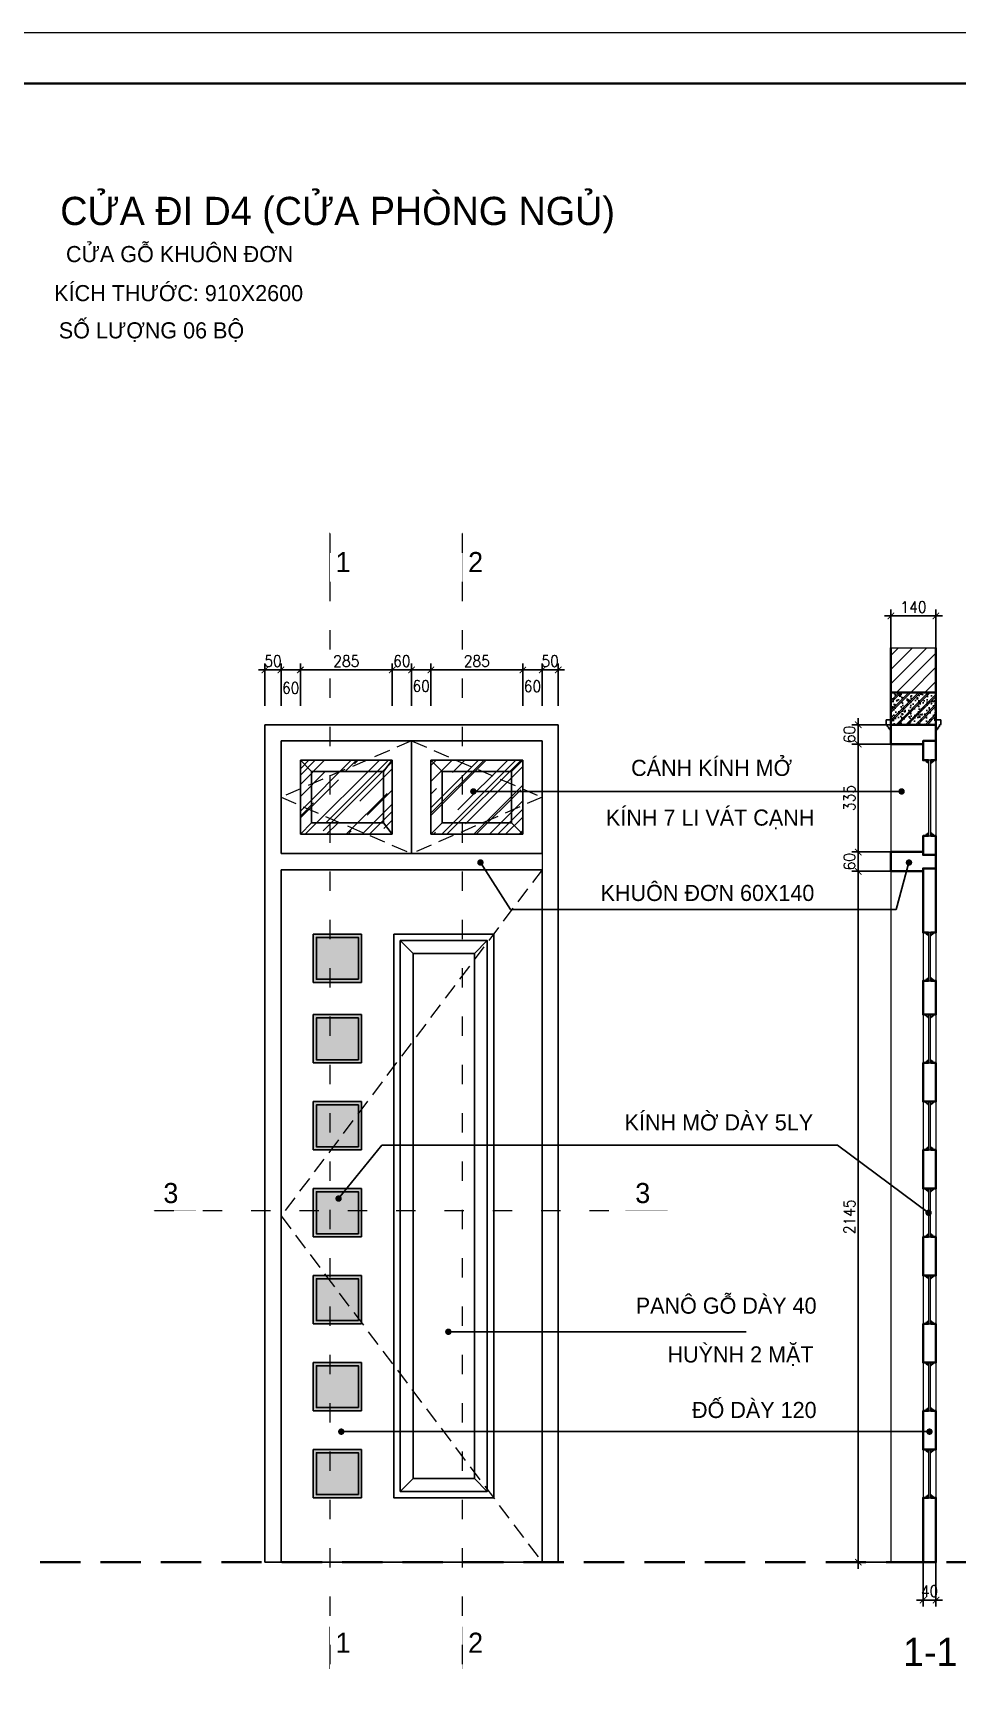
# Model space of a CAD drawing. Header units: millimetres. Extents: x -529782 to -142003, y -492574 to -273331.
# Drawn here: x -216895 to -214028, y -427389 to -422287 of the extents above; entities that cross this region are included whole.
import ezdxf
from ezdxf.enums import TextEntityAlignment as Align

# ---------------------------------------------------------------- set-up
doc = ezdxf.new("R2010")
doc.units = ezdxf.units.MM
doc.header["$LTSCALE"] = 500
doc.header["$MEASUREMENT"] = 0
doc.header["$PDMODE"] = 3
doc.linetypes.add('ACAD_ISO03W100', pattern=[30, 12, -18])
doc.linetypes.add('HIDDEN', pattern=[0.375, 0.25, -0.125])
doc.layers.get('0').update_dxf_attribs({"linetype": 'CONTINUOUS', "lineweight": 13})
doc.layers.get('Defpoints').update_dxf_attribs({"color": 255, "linetype": 'CONTINUOUS', "lineweight": 13})
for name, color, linetype, lineweight in [('1.cat 30', 30, 'CONTINUOUS', 35), ('2.thay 145', 145, 'CONTINUOUS', 18), ('3.manh 08', 8, 'CONTINUOUS', 9), ('6.khuat 75', 75, 'HIDDEN', 18), ('9.text \xad white', 7, 'CONTINUOUS', 15), ('CA.dim 08', 251, 'CONTINUOUS', 13), ('cat', 4, 'CONTINUOUS', 35)]:
    doc.layers.add(name, color=color, linetype=linetype, lineweight=lineweight)
for name, color, linetype in [('CUA', 115, 'CONTINUOUS'), ('HACH', 250, 'CONTINUOUS'), ('HATCH', 150, 'CONTINUOUS'), ('MANH', 5, 'CONTINUOUS'), ('MANH1', 155, 'CONTINUOUS'), ('THAY', 7, 'CONTINUOUS')]:
    doc.layers.add(name, color=color, linetype=linetype)
doc.styles.add('CA.JSC1', font='')
doc.styles.get("Standard").update_dxf_attribs({"font": 'txt.shx', "width": 0.9})
doc.styles.add('VnAvantH', font='')
doc.styles.get('CA.JSC1').set_extended_font_data('.VnAvantH')
doc.styles.get('VnAvantH').set_extended_font_data('.VnAvantH')
doc.dimstyles.new('CA 20', dxfattribs={"dimscale": 0, "dimtxt": 35, "dimasz": 20, "dimexe": 20, "dimexo": 0, "dimgap": 10, "dimtad": 1, "dimdec": 0, "dimzin": 0, "dimdsep": 46, "dimtxsty": 'Standard', "dimblk": 'ARCHTICK', "dimcen": 0.09, "dimdle": 20, "dimclrd": 256, "dimclre": 256, "dimclrt": 7, "dimadec": 0, "dimazin": 0, "dimtfac": 1, "dimtdec": 0, "dimtix": 1, "dimtmove": 2, "dimatfit": 3, "dimldrblk": 'DOT', "dimfxl": 1, "dimtolj": 1, "dimtzin": 0, "dimarcsym": 0})

# ---------------------------------------------------------------- blocks, each defined once
blk = doc.blocks.new('khung co loan')
at = {"layer": '1.cat 30'}
blk.add_lwpolyline([(1158.3, -14553.5), (1158.3, -303.5), (20658.3, -303.5), (20658.3, -14553.5)], close=True, dxfattribs=at)
at = {"layer": '3.manh 08'}
blk.add_lwpolyline([(0, -14850), (21000, -14850), (21000, 0), (0, 0)], close=True, dxfattribs=at)
blk = doc.blocks.new('_ArchTick')
at = {"color": 1, "linetype": 'ByBlock', "const_width": 0.15}
blk.add_lwpolyline([(-0.5, -0.5), (0.5, 0.5)], dxfattribs=at)
blk = doc.blocks.new('*D1160')
at = {"layer": 'CA.dim 08', "lineweight": -2, "transparency": 16777216}
for p, q in [((-216175.3, -424264.9), (-216195.3, -424264.9)), ((-216175.3, -424376.5), (-216175.3, -424244.9)), ((-216175.3, -424264.9), (-216125.3, -424264.9)), ((-216125.3, -424376.5), (-216125.3, -424244.9)), ((-216125.3, -424264.9), (-216105.3, -424264.9))]:
    blk.add_line(p, q, dxfattribs=at)
at = {"layer": 'Defpoints', "color": 0, "transparency": 16777216}
for p in [(-216125.3, -424264.9), (-216175.3, -424376.5), (-216125.3, -424376.5)]:
    blk.add_point(p, dxfattribs=at)
at = {"layer": 'CA.dim 08', "lineweight": -2, "transparency": 16777216, "xscale": 20, "yscale": 20, "zscale": 20}
blk.add_blockref('_ArchTick', (-216175.3, -424264.9), dxfattribs=at)
at = {"layer": 'CA.dim 08', "lineweight": -2, "transparency": 16777216, "xscale": 20, "yscale": 20, "zscale": 20, "rotation": 180}
blk.add_blockref('_ArchTick', (-216125.3, -424264.9), dxfattribs=at)
at = {"layer": 'CA.dim 08', "color": 7, "transparency": 16777216, "insert": (-216150.3, -424237.4), "char_height": 35, "attachment_point": 5}
blk.add_mtext('\\A1;50', dxfattribs=at)
blk = doc.blocks.new('_DOT')
at = {"color": 1, "linetype": 'ByBlock'}
blk.add_line((-0.5, 0), (-1, 0), dxfattribs=at)
at = {"color": 1, "linetype": 'ByBlock', "const_width": 0.5}
blk.add_lwpolyline([(-0.25, 0, 1), (0.25, 0, 1)], format="xyb", close=True, dxfattribs=at)
blk = doc.blocks.new('*D1161')
at = {"layer": 'CA.dim 08', "lineweight": -2, "transparency": 16777216}
for p, q in [((-216145.3, -424264.9), (-216045.3, -424264.9)), ((-216125.3, -424376.5), (-216125.3, -424244.9)), ((-216065.3, -424376.5), (-216065.3, -424244.9))]:
    blk.add_line(p, q, dxfattribs=at)
at = {"layer": 'Defpoints', "color": 0, "transparency": 16777216}
for p in [(-216065.3, -424264.9), (-216125.3, -424376.5), (-216065.3, -424376.5)]:
    blk.add_point(p, dxfattribs=at)
at = {"layer": 'CA.dim 08', "lineweight": -2, "transparency": 16777216, "xscale": 20, "yscale": 20, "zscale": 20, "rotation": 180}
blk.add_blockref('_ArchTick', (-216125.3, -424264.9), dxfattribs=at)
at = {"layer": 'CA.dim 08', "lineweight": -2, "transparency": 16777216, "xscale": 20, "yscale": 20, "zscale": 20}
blk.add_blockref('_ArchTick', (-216065.3, -424264.9), dxfattribs=at)
at = {"layer": 'CA.dim 08', "color": 7, "transparency": 16777216, "insert": (-216095.3, -424320.7), "char_height": 35, "attachment_point": 5}
blk.add_mtext('\\A1;60', dxfattribs=at)
blk = doc.blocks.new('*D1162')
at = {"layer": 'CA.dim 08', "lineweight": -2, "transparency": 16777216}
for p, q in [((-216085.3, -424264.9), (-215760.3, -424264.9)), ((-216065.3, -424376.5), (-216065.3, -424244.9)), ((-215780.3, -424376.5), (-215780.3, -424244.9))]:
    blk.add_line(p, q, dxfattribs=at)
at = {"layer": 'Defpoints', "color": 0, "transparency": 16777216}
for p in [(-215780.3, -424264.9), (-216065.3, -424376.5), (-215780.3, -424376.5)]:
    blk.add_point(p, dxfattribs=at)
at = {"layer": 'CA.dim 08', "lineweight": -2, "transparency": 16777216, "xscale": 20, "yscale": 20, "zscale": 20, "rotation": 180}
blk.add_blockref('_ArchTick', (-216065.3, -424264.9), dxfattribs=at)
at = {"layer": 'CA.dim 08', "lineweight": -2, "transparency": 16777216, "xscale": 20, "yscale": 20, "zscale": 20}
blk.add_blockref('_ArchTick', (-215780.3, -424264.9), dxfattribs=at)
at = {"layer": 'CA.dim 08', "color": 7, "transparency": 16777216, "insert": (-215922.8, -424237.4), "char_height": 35, "attachment_point": 5}
blk.add_mtext('\\A1;285', dxfattribs=at)
blk = doc.blocks.new('*D1163')
at = {"layer": 'CA.dim 08', "lineweight": -2, "transparency": 16777216}
for p, q in [((-215780.3, -424264.9), (-215800.3, -424264.9)), ((-215780.3, -424376.5), (-215780.3, -424244.9)), ((-215780.3, -424264.9), (-215720.3, -424264.9)), ((-215720.3, -424376.5), (-215720.3, -424244.9)), ((-215720.3, -424264.9), (-215700.3, -424264.9))]:
    blk.add_line(p, q, dxfattribs=at)
at = {"layer": 'Defpoints', "color": 0, "transparency": 16777216}
for p in [(-215720.3, -424264.9), (-215780.3, -424376.5), (-215720.3, -424376.5)]:
    blk.add_point(p, dxfattribs=at)
at = {"layer": 'CA.dim 08', "lineweight": -2, "transparency": 16777216, "xscale": 20, "yscale": 20, "zscale": 20}
blk.add_blockref('_ArchTick', (-215780.3, -424264.9), dxfattribs=at)
at = {"layer": 'CA.dim 08', "lineweight": -2, "transparency": 16777216, "xscale": 20, "yscale": 20, "zscale": 20, "rotation": 180}
blk.add_blockref('_ArchTick', (-215720.3, -424264.9), dxfattribs=at)
at = {"layer": 'CA.dim 08', "color": 7, "transparency": 16777216, "insert": (-215750.3, -424237.4), "char_height": 35, "attachment_point": 5}
blk.add_mtext('\\A1;60', dxfattribs=at)
blk = doc.blocks.new('*D1164')
at = {"layer": 'CA.dim 08', "lineweight": -2, "transparency": 16777216}
for p, q in [((-215740.3, -424264.9), (-215640.3, -424264.9)), ((-215720.3, -424376.5), (-215720.3, -424244.9)), ((-215660.3, -424376.5), (-215660.3, -424244.9))]:
    blk.add_line(p, q, dxfattribs=at)
at = {"layer": 'Defpoints', "color": 0, "transparency": 16777216}
for p in [(-215660.3, -424264.9), (-215720.3, -424376.5), (-215660.3, -424376.5)]:
    blk.add_point(p, dxfattribs=at)
at = {"layer": 'CA.dim 08', "lineweight": -2, "transparency": 16777216, "xscale": 20, "yscale": 20, "zscale": 20, "rotation": 180}
blk.add_blockref('_ArchTick', (-215720.3, -424264.9), dxfattribs=at)
at = {"layer": 'CA.dim 08', "lineweight": -2, "transparency": 16777216, "xscale": 20, "yscale": 20, "zscale": 20}
blk.add_blockref('_ArchTick', (-215660.3, -424264.9), dxfattribs=at)
at = {"layer": 'CA.dim 08', "color": 7, "transparency": 16777216, "insert": (-215690.3, -424314.7), "char_height": 35, "attachment_point": 5}
blk.add_mtext('\\A1;60', dxfattribs=at)
blk = doc.blocks.new('*D1165')
at = {"layer": 'CA.dim 08', "lineweight": -2, "transparency": 16777216}
for p, q in [((-215680.3, -424264.9), (-215355.3, -424264.9)), ((-215660.3, -424376.5), (-215660.3, -424244.9)), ((-215375.3, -424376.5), (-215375.3, -424244.9))]:
    blk.add_line(p, q, dxfattribs=at)
at = {"layer": 'Defpoints', "color": 0, "transparency": 16777216}
for p in [(-215375.3, -424264.9), (-215660.3, -424376.5), (-215375.3, -424376.5)]:
    blk.add_point(p, dxfattribs=at)
at = {"layer": 'CA.dim 08', "lineweight": -2, "transparency": 16777216, "xscale": 20, "yscale": 20, "zscale": 20, "rotation": 180}
blk.add_blockref('_ArchTick', (-215660.3, -424264.9), dxfattribs=at)
at = {"layer": 'CA.dim 08', "lineweight": -2, "transparency": 16777216, "xscale": 20, "yscale": 20, "zscale": 20}
blk.add_blockref('_ArchTick', (-215375.3, -424264.9), dxfattribs=at)
at = {"layer": 'CA.dim 08', "color": 7, "transparency": 16777216, "insert": (-215517.8, -424237.4), "char_height": 35, "attachment_point": 5}
blk.add_mtext('\\A1;285', dxfattribs=at)
blk = doc.blocks.new('*D1166')
at = {"layer": 'CA.dim 08', "lineweight": -2, "transparency": 16777216}
for p, q in [((-215395.3, -424264.9), (-215295.3, -424264.9)), ((-215375.3, -424376.5), (-215375.3, -424244.9)), ((-215315.3, -424376.5), (-215315.3, -424244.9))]:
    blk.add_line(p, q, dxfattribs=at)
at = {"layer": 'Defpoints', "color": 0, "transparency": 16777216}
for p in [(-215315.3, -424264.9), (-215375.3, -424376.5), (-215315.3, -424376.5)]:
    blk.add_point(p, dxfattribs=at)
at = {"layer": 'CA.dim 08', "lineweight": -2, "transparency": 16777216, "xscale": 20, "yscale": 20, "zscale": 20, "rotation": 180}
blk.add_blockref('_ArchTick', (-215375.3, -424264.9), dxfattribs=at)
at = {"layer": 'CA.dim 08', "lineweight": -2, "transparency": 16777216, "xscale": 20, "yscale": 20, "zscale": 20}
blk.add_blockref('_ArchTick', (-215315.3, -424264.9), dxfattribs=at)
at = {"layer": 'CA.dim 08', "color": 7, "transparency": 16777216, "insert": (-215345.3, -424315.5), "char_height": 35, "attachment_point": 5}
blk.add_mtext('\\A1;60', dxfattribs=at)
blk = doc.blocks.new('*D1167')
at = {"layer": 'CA.dim 08', "lineweight": -2, "transparency": 16777216}
for p, q in [((-215315.3, -424264.9), (-215335.3, -424264.9)), ((-215315.3, -424376.5), (-215315.3, -424244.9)), ((-215315.3, -424264.9), (-215265.3, -424264.9)), ((-215265.3, -424376.5), (-215265.3, -424244.9)), ((-215265.3, -424264.9), (-215245.3, -424264.9))]:
    blk.add_line(p, q, dxfattribs=at)
at = {"layer": 'Defpoints', "color": 0, "transparency": 16777216}
for p in [(-215265.3, -424264.9), (-215315.3, -424376.5), (-215265.3, -424376.5)]:
    blk.add_point(p, dxfattribs=at)
at = {"layer": 'CA.dim 08', "lineweight": -2, "transparency": 16777216, "xscale": 20, "yscale": 20, "zscale": 20}
blk.add_blockref('_ArchTick', (-215315.3, -424264.9), dxfattribs=at)
at = {"layer": 'CA.dim 08', "lineweight": -2, "transparency": 16777216, "xscale": 20, "yscale": 20, "zscale": 20, "rotation": 180}
blk.add_blockref('_ArchTick', (-215265.3, -424264.9), dxfattribs=at)
at = {"layer": 'CA.dim 08', "color": 7, "transparency": 16777216, "insert": (-215290.3, -424237.4), "char_height": 35, "attachment_point": 5}
blk.add_mtext('\\A1;50', dxfattribs=at)
blk = doc.blocks.new('*D1284')
at = {"layer": 'CA.dim 08', "lineweight": -2, "transparency": 16777216}
for p, q in [((-214233.1, -424335), (-214233.1, -424077.1)), ((-214093.1, -424335), (-214093.1, -424077.1)), ((-214253.1, -424097.1), (-214073.1, -424097.1))]:
    blk.add_line(p, q, dxfattribs=at)
at = {"layer": 'Defpoints', "color": 0, "transparency": 16777216}
for p in [(-214093.1, -424097.1), (-214233.1, -424335), (-214093.1, -424335)]:
    blk.add_point(p, dxfattribs=at)
at = {"layer": 'CA.dim 08', "lineweight": -2, "transparency": 16777216, "xscale": 20, "yscale": 20, "zscale": 20, "rotation": 180}
blk.add_blockref('_ArchTick', (-214233.1, -424097.1), dxfattribs=at)
at = {"layer": 'CA.dim 08', "lineweight": -2, "transparency": 16777216, "xscale": 20, "yscale": 20, "zscale": 20}
blk.add_blockref('_ArchTick', (-214093.1, -424097.1), dxfattribs=at)
at = {"layer": 'CA.dim 08', "color": 7, "transparency": 16777216, "insert": (-214163.1, -424069.6), "char_height": 35, "attachment_point": 5}
blk.add_mtext('\\A1;140', dxfattribs=at)
blk = doc.blocks.new('*D1285')
at = {"layer": 'CA.dim 08', "lineweight": -2, "transparency": 16777216}
for p, q in [((-214133.1, -427035), (-214133.1, -427172.3)), ((-214093.1, -427035), (-214093.1, -427172.3)), ((-214133.1, -427152.3), (-214153.1, -427152.3)), ((-214133.1, -427152.3), (-214093.1, -427152.3)), ((-214093.1, -427152.3), (-214073.1, -427152.3))]:
    blk.add_line(p, q, dxfattribs=at)
at = {"layer": 'Defpoints', "color": 0, "transparency": 16777216}
for p in [(-214133.1, -427035), (-214093.1, -427035), (-214093.1, -427152.3)]:
    blk.add_point(p, dxfattribs=at)
at = {"layer": 'CA.dim 08', "lineweight": -2, "transparency": 16777216, "xscale": 20, "yscale": 20, "zscale": 20}
blk.add_blockref('_ArchTick', (-214133.1, -427152.3), dxfattribs=at)
at = {"layer": 'CA.dim 08', "lineweight": -2, "transparency": 16777216, "xscale": 20, "yscale": 20, "zscale": 20, "rotation": 180}
blk.add_blockref('_ArchTick', (-214093.1, -427152.3), dxfattribs=at)
at = {"layer": 'CA.dim 08', "color": 7, "transparency": 16777216, "insert": (-214113.1, -427124.8), "char_height": 35, "attachment_point": 5}
blk.add_mtext('\\A1;40', dxfattribs=at)
blk = doc.blocks.new('*D1286')
at = {"layer": 'CA.dim 08', "lineweight": -2, "transparency": 16777216}
for p, q in [((-214184.8, -424435), (-214354.2, -424435)), ((-214334.2, -424435), (-214334.2, -424415)), ((-214334.2, -424435), (-214334.2, -424495)), ((-214183.1, -424495), (-214354.2, -424495)), ((-214334.2, -424495), (-214334.2, -424515))]:
    blk.add_line(p, q, dxfattribs=at)
at = {"layer": 'Defpoints', "color": 0, "transparency": 16777216}
for p in [(-214184.8, -424435), (-214334.2, -424495), (-214183.1, -424495)]:
    blk.add_point(p, dxfattribs=at)
at = {"layer": 'CA.dim 08', "lineweight": -2, "transparency": 16777216, "xscale": 20, "yscale": 20, "zscale": 20}
for p, rotation in [((-214334.2, -424435), 270), ((-214334.2, -424495), 90)]:
    blk.add_blockref('_ArchTick', p, dxfattribs=dict(at, rotation=rotation))
at = {"layer": 'CA.dim 08', "color": 7, "transparency": 16777216, "insert": (-214361.7, -424465), "char_height": 35, "attachment_point": 5, "rotation": 90}
blk.add_mtext('\\A1;60', dxfattribs=at)
blk = doc.blocks.new('*D1287')
at = {"layer": 'CA.dim 08', "lineweight": -2, "transparency": 16777216}
for p, q in [((-214334.2, -424475), (-214334.2, -424850)), ((-214183.1, -424495), (-214354.2, -424495)), ((-214183.1, -424830), (-214354.2, -424830))]:
    blk.add_line(p, q, dxfattribs=at)
at = {"layer": 'Defpoints', "color": 0, "transparency": 16777216}
for p in [(-214183.1, -424495), (-214334.2, -424830), (-214183.1, -424830)]:
    blk.add_point(p, dxfattribs=at)
at = {"layer": 'CA.dim 08', "lineweight": -2, "transparency": 16777216, "xscale": 20, "yscale": 20, "zscale": 20}
for p, rotation in [((-214334.2, -424495), 90), ((-214334.2, -424830), 270)]:
    blk.add_blockref('_ArchTick', p, dxfattribs=dict(at, rotation=rotation))
at = {"layer": 'CA.dim 08', "color": 7, "transparency": 16777216, "insert": (-214361.7, -424662.5), "char_height": 35, "attachment_point": 5, "rotation": 90}
blk.add_mtext('\\A1;335', dxfattribs=at)
blk = doc.blocks.new('*D1288')
at = {"layer": 'CA.dim 08', "lineweight": -2, "transparency": 16777216}
for p, q in [((-214183.1, -424830), (-214354.2, -424830)), ((-214334.2, -424830), (-214334.2, -424810)), ((-214334.2, -424830), (-214334.2, -424890)), ((-214168.4, -424890), (-214354.2, -424890)), ((-214334.2, -424890), (-214334.2, -424910))]:
    blk.add_line(p, q, dxfattribs=at)
at = {"layer": 'Defpoints', "color": 0, "transparency": 16777216}
for p in [(-214183.1, -424830), (-214334.2, -424890), (-214168.4, -424890)]:
    blk.add_point(p, dxfattribs=at)
at = {"layer": 'CA.dim 08', "lineweight": -2, "transparency": 16777216, "xscale": 20, "yscale": 20, "zscale": 20}
for p, rotation in [((-214334.2, -424830), 270), ((-214334.2, -424890), 90)]:
    blk.add_blockref('_ArchTick', p, dxfattribs=dict(at, rotation=rotation))
at = {"layer": 'CA.dim 08', "color": 7, "transparency": 16777216, "insert": (-214361.7, -424860), "char_height": 35, "attachment_point": 5, "rotation": 90}
blk.add_mtext('\\A1;60', dxfattribs=at)
blk = doc.blocks.new('*D1289')
at = {"layer": 'CA.dim 08', "lineweight": -2, "transparency": 16777216}
for p, q in [((-214168.4, -424890), (-214354.2, -424890)), ((-214334.2, -424870), (-214334.2, -427055)), ((-214168.4, -427035), (-214354.2, -427035))]:
    blk.add_line(p, q, dxfattribs=at)
at = {"layer": 'Defpoints', "color": 0, "transparency": 16777216}
for p in [(-214168.4, -424890), (-214334.2, -427035), (-214168.4, -427035)]:
    blk.add_point(p, dxfattribs=at)
at = {"layer": 'CA.dim 08', "lineweight": -2, "transparency": 16777216, "xscale": 20, "yscale": 20, "zscale": 20}
for p, rotation in [((-214334.2, -424890), 90), ((-214334.2, -427035), 270)]:
    blk.add_blockref('_ArchTick', p, dxfattribs=dict(at, rotation=rotation))
at = {"layer": 'CA.dim 08', "color": 7, "transparency": 16777216, "insert": (-214361.7, -425962.5), "char_height": 35, "attachment_point": 5, "rotation": 90}
blk.add_mtext('\\A1;2145', dxfattribs=at)

msp = doc.modelspace()

# ---------------------------------------------------------------- hatches: boundary and pattern name
at = {"layer": 'CA.dim 08'}
h = msp.add_hatch(dxfattribs=at)
h.set_pattern_fill('DOTS', color=256, scale=200, style=0)
h.set_pattern_definition([(0, (-16303.114, 12776.196), (6.25, 12.5), [0, -12.5])])
h.paths.add_polyline_path([(-215875.3, -425235), (-215875.3, -425085), (-216025.3, -425085), (-216025.3, -425235)])
h.paths.add_polyline_path([(-216025.3, -425335), (-216025.3, -425485), (-215875.3, -425485), (-215875.3, -425335)])
h.paths.add_polyline_path([(-216025.3, -425605), (-216025.3, -425755), (-215875.3, -425755), (-215875.3, -425605)])
h.paths.add_polyline_path([(-215875.3, -426025), (-215875.3, -425875), (-216025.3, -425875), (-216025.3, -426025)])
h.paths.add_polyline_path([(-215875.3, -426145), (-216025.3, -426145), (-216025.3, -426295), (-215875.3, -426295)])
h.paths.add_polyline_path([(-216025.3, -426415), (-216025.3, -426565), (-215875.3, -426565), (-215875.3, -426415)])
h.paths.add_polyline_path([(-216025.3, -426835), (-215875.3, -426835), (-215875.3, -426685), (-216025.3, -426685)])
at = {"layer": 'HACH'}
h = msp.add_hatch(dxfattribs=at)
h.set_pattern_fill('ANSI31', color=256, scale=250, style=0)
h.set_pattern_definition([(45, (-15549.51, 12493.73), (-22.097087, 22.097087), [])])
h.paths.add_polyline_path([(-214093.1, -424335), (-214093.1, -424196.4), (-214233.1, -424196.4), (-214233.1, -424335)])
h.paths.add_polyline_path([(-213339, -424335), (-213339, -424196.4), (-213479, -424196.4), (-213479, -424335)])
h = msp.add_hatch(dxfattribs=at)
h.set_pattern_fill('CHAU-01', color=256, scale=5, style=0, pattern_type=2)
h.set_pattern_definition([(50, (-15549.51, 11096.715), (35.8630091, -3.1376067), [3.75, -41.25]), (355, (-15549.51, 11096.715), (-6.9375667, 37.6096067), [3, -33]), (100.4514, (-15546.523, 11096.453), (28.925469, 34.471977), [3.1870095, -35.0571056]), (46.1842, (-15549.51, 11106.715), (53.3620524, -8.2759507), [5.625, -61.875]), (96.6356, (-15545.064, 11106.025), (46.733135, 48.7058935), [4.7805144, -52.58565]), (351.1842, (-15549.51, 11106.715), (46.733097, 48.70593), [4.5, -49.5]), (21, (-15544.51, 11104.215), (29.8453526, -20.1309445), [3.75, -41.25]), (326, (-15544.51, 11104.215), (12.1657666, 36.2575023), [3, -33]), (71.4514, (-15542.024, 11102.537), (42.0111314, 16.1265248), [3.1870095, -35.0571056]), (37.5, (-15549.511, 11096.715), (0.60799277, 16.6446927), [0, -32.6, 0, -33.5, 0, -33.125]), (7.5, (-15549.511, 11096.715), (13.1534769, 19.7205856), [0, -19.1, 0, -31.85, 0, -12.625]), (327.5, (-15560.661, 11096.715), (26.6911218, -1.1277436), [0, -12.5, 0, -39, 0, -51.75]), (317.5, (-15565.66, 11096.715), (29.1593085, 5.0052491), [0, -16.25, 0, -25.9, 0, -36.75]), (45, (-15549.511, 11096.715), (-15.0260191, 15.0260191), []), (45, (-15549.511, 11102.84), (-15.0260191, 15.0260191), [])])
h.paths.add_polyline_path([(-214233.1, -424335), (-214233.1, -424435), (-214093.1, -424435), (-214093.1, -424420), (-214093.1, -424335)])
at = {"layer": 'HACH', "ltscale": 2}
h = msp.add_hatch(dxfattribs=at)
h.set_pattern_fill('AR-RROOF', color=256, scale=70, angle=45, style=0)
h.set_pattern_definition([(45, (-15549.51, 12493.73), (59.39697, 158.391919), [1050, -140, 350, -70]), (45, (-15508.43, 12584.31), (-115.329116, 16.334167), [210, -23.1, 420, -52.5]), (45, (-15566.835, 12560.55), (224.2235603, 290.5501764), [560, -98, 280, -70])])
h.paths.add_polyline_path([(-215660.3, -424775), (-215375.3, -424775), (-215375.3, -424545), (-215660.3, -424545)])
h.paths.add_polyline_path([(-216065.3, -424545), (-216065.3, -424775), (-215780.3, -424775), (-215780.3, -424545)])

# ---------------------------------------------------------------- linework, layer by layer
at = {"layer": '1.cat 30', "ltscale": 4}
for p, q in [((-214233.1, -424196.4), (-214233.1, -424435)), ((-214093.1, -424196.4), (-214093.1, -424435)), ((-214233.1, -424335), (-214093.1, -424335)), ((-214233.1, -424435), (-214093.1, -424435)), ((-214233.1, -424435), (-214093.1, -424435)), ((-214233.1, -424435), (-214093.1, -424435)), ((-214233.1, -424495), (-214233.1, -424435)), ((-214093.1, -424435), (-214093.1, -424485)), ((-214093.1, -424485), (-214133.1, -424485)), ((-214133.1, -424485), (-214133.1, -424495)), ((-214093.1, -424485), (-214133.1, -424485)), ((-214133.1, -424485), (-214133.1, -424495)), ((-214133.1, -424495), (-214233.1, -424495)), ((-214133.1, -424830), (-214233.1, -424830)), ((-214233.1, -424830), (-214233.1, -424890)), ((-214133.1, -424839), (-214133.1, -424830)), ((-214133.1, -424839), (-214133.1, -424830)), ((-214093.1, -424839), (-214133.1, -424839)), ((-214093.1, -424839), (-214133.1, -424839)), ((-214093.1, -424839), (-214133.1, -424839)), ((-214093.1, -424891), (-214093.1, -424841)), ((-214233.1, -424890), (-214133.1, -424890)), ((-214233.1, -424890), (-214133.1, -424890)), ((-214093.1, -424881), (-214133.1, -424881)), ((-214093.1, -424881), (-214133.1, -424881)), ((-214133.1, -424881), (-214133.1, -424890)), ((-214093.1, -424881), (-214133.1, -424881)), ((-214133.1, -424881), (-214133.1, -424890))]:
    msp.add_line(p, q, dxfattribs=at)
at = {"layer": '1.cat 30', "const_width": 1.25}
for points in [[(-215974.3, -423838.6), (-215974.3, -423839.9), (-215974.3, -423841.1), (-215974.3, -423992.5)], [(-215563, -423838.6), (-215563, -423839.9), (-215563, -423841.1), (-215563, -423992.5)], [(-216520.6, -425943), (-216519.4, -425943), (-216518.1, -425943), (-216389.6, -425943)], [(-215056.5, -425943), (-215055.3, -425943), (-215054, -425943), (-214925.5, -425943)], [(-215974.3, -427235.4), (-215974.3, -427236.7), (-215974.3, -427237.9), (-215974.3, -427366.5)], [(-215563, -427235.4), (-215563, -427236.7), (-215563, -427237.9), (-215563, -427366.5)]]:
    msp.add_lwpolyline(points, dxfattribs=at)
at = {"layer": '1.cat 30', "ltscale": 4}
for points in [[(-214116.1, -424545), (-214133.1, -424545), (-214133.1, -424485), (-214093.1, -424485), (-214093.1, -424545), (-214109, -424545)], [(-214116.1, -424780), (-214133.1, -424780), (-214133.1, -424839), (-214093.1, -424839), (-214093.1, -424780), (-214109, -424780)], [(-214116.1, -425080), (-214133.1, -425080), (-214133.1, -424881), (-214093.1, -424881), (-214093.1, -425080), (-214109, -425080)], [(-214116.1, -425230), (-214133.1, -425230), (-214133.1, -425335), (-214093.1, -425335), (-214093.1, -425230), (-214109, -425230)], [(-214116.1, -425485), (-214133.1, -425485), (-214133.1, -425605), (-214093.1, -425605), (-214093.1, -425485), (-214109, -425485)], [(-214116.1, -425755), (-214133.1, -425755), (-214133.1, -425875), (-214093.1, -425875), (-214093.1, -425755), (-214109, -425755)], [(-214116.1, -426025), (-214133.1, -426025), (-214133.1, -426145), (-214093.1, -426145), (-214093.1, -426025), (-214109, -426025)], [(-214116.1, -426295), (-214133.1, -426295), (-214133.1, -426415), (-214093.1, -426415), (-214093.1, -426295), (-214109, -426295)], [(-214116.1, -426565), (-214133.1, -426565), (-214133.1, -426685), (-214093.1, -426685), (-214093.1, -426565), (-214109, -426565)], [(-214116.1, -426835), (-214133.1, -426835), (-214133.1, -427035), (-214093.1, -427035), (-214093.1, -426835), (-214109, -426835)]]:
    msp.add_lwpolyline(points, dxfattribs=at)
at = {"layer": '2.thay 145', "color": 1, "linetype": 'ACAD_ISO03W100', "ltscale": 0.01}
for p, q in [((-215974.3, -423841.1), (-215974.3, -427366.5)), ((-215563, -423841.1), (-215563, -427366.5)), ((-216518.1, -425943), (-215054, -425943))]:
    msp.add_line(p, q, dxfattribs=at)
at = {"layer": '6.khuat 75', "ltscale": 0.4}
for points in [[(-215720.3, -424485), (-216125.3, -424660), (-215720.3, -424835)], [(-215720.3, -424485), (-215315.3, -424660), (-215720.3, -424835)], [(-215315.3, -424885), (-216125.3, -425960), (-215315.3, -427035)]]:
    msp.add_lwpolyline(points, dxfattribs=at)
at = {"layer": 'CA.dim 08'}
for p, q in [((-214233.1, -424196.4), (-214093.1, -424196.4)), ((-214093.1, -424435), (-214093.1, -427035)), ((-214233.1, -424495), (-214233.1, -427035)), ((-215315.3, -424835), (-215315.3, -424885)), ((-214133.1, -425080), (-214133.1, -426835))]:
    msp.add_line(p, q, dxfattribs=at)
for points in [[(-214109, -424545), (-214116.1, -424545), (-214116.1, -424780), (-214109, -424780)], [(-214109.9, -425080), (-214116.1, -425080), (-214116.1, -425230), (-214109.9, -425230)], [(-214109.9, -425335), (-214116.1, -425335), (-214116.1, -425485), (-214109.9, -425485)], [(-214109.9, -425605), (-214116.1, -425605), (-214116.1, -425755), (-214109.9, -425755)], [(-214109.9, -425875), (-214116.1, -425875), (-214116.1, -426025), (-214109.9, -426025)], [(-214109.9, -426145), (-214116.1, -426145), (-214116.1, -426295), (-214109.9, -426295)], [(-214109.9, -426415), (-214116.1, -426415), (-214116.1, -426565), (-214109.9, -426565)], [(-214109.9, -426685), (-214116.1, -426685), (-214116.1, -426835), (-214109.9, -426835)]]:
    msp.add_lwpolyline(points, close=True, dxfattribs=at)
at = {"layer": 'cat', "linetype": 'HIDDEN'}
msp.add_line((-217060.4, -427035), (-212625.7, -427035), dxfattribs=at)
at = {"layer": 'CUA'}
for p, q in [((-216125.3, -424835), (-216125.3, -424485)), ((-215720.3, -424485), (-216125.3, -424485)), ((-215720.3, -424485), (-215315.3, -424485)), ((-215720.3, -424835), (-215720.3, -424485)), ((-215720.3, -424835), (-215720.3, -424485)), ((-215315.3, -424835), (-215315.3, -424485)), ((-215720.3, -424835), (-216125.3, -424835)), ((-215720.3, -424835), (-215315.3, -424835)), ((-215315.3, -424885), (-216125.3, -424885)), ((-216125.3, -427035), (-216125.3, -424885)), ((-215315.3, -424885), (-215315.3, -427035)), ((-216025.3, -425085), (-216025.3, -425235)), ((-215875.3, -425085), (-215875.3, -425235)), ((-216025.3, -425335), (-216025.3, -425485)), ((-215875.3, -425335), (-215875.3, -425485)), ((-216025.3, -425605), (-216025.3, -425755)), ((-215875.3, -425605), (-215875.3, -425755)), ((-216025.3, -425875), (-216025.3, -426025)), ((-215875.3, -425875), (-215875.3, -426025)), ((-216025.3, -426145), (-216025.3, -426295)), ((-215875.3, -426145), (-215875.3, -426295)), ((-216025.3, -426415), (-216025.3, -426565)), ((-215875.3, -426415), (-215875.3, -426565)), ((-216025.3, -426685), (-216025.3, -426835)), ((-215875.3, -426685), (-215875.3, -426835))]:
    msp.add_line(p, q, dxfattribs=at)
at = {"layer": 'CUA', "linetype": 'Continuous', "ltscale": 50}
for p, q in [((-215875.3, -425085), (-216025.3, -425085)), ((-215715.3, -425145), (-215755.3, -425105)), ((-215525.3, -425145), (-215485.3, -425105)), ((-215875.3, -425235), (-216025.3, -425235)), ((-215875.3, -425335), (-216025.3, -425335)), ((-215875.3, -425485), (-216025.3, -425485)), ((-215875.3, -425605), (-216025.3, -425605)), ((-215875.3, -425755), (-216025.3, -425755)), ((-215875.3, -425875), (-216025.3, -425875)), ((-215875.3, -426025), (-216025.3, -426025)), ((-215875.3, -426145), (-216025.3, -426145)), ((-215875.3, -426295), (-216025.3, -426295)), ((-215875.3, -426415), (-216025.3, -426415)), ((-215875.3, -426565), (-216025.3, -426565)), ((-215875.3, -426685), (-216025.3, -426685)), ((-215715.3, -426775), (-215755.3, -426815)), ((-215525.3, -426775), (-215485.3, -426815)), ((-215875.3, -426835), (-216025.3, -426835))]:
    msp.add_line(p, q, dxfattribs=at)
at = {"layer": 'CUA'}
for points in [[(-215775.3, -425085), (-215465.3, -425085), (-215465.3, -426835), (-215775.3, -426835)], [(-215755.3, -425105), (-215485.3, -425105), (-215485.3, -426815), (-215755.3, -426815)]]:
    msp.add_lwpolyline(points, close=True, dxfattribs=at)
at = {"layer": 'HACH', "ltscale": 4}
for points in [[(-214247.5, -424433.3, 0.349725), (-214244.8, -424435.3), (-214244.2, -424435.3), (-214244.2, -424439.8, -0.408145), (-214240.5, -424445.1), (-214237.7, -424445.1), (-214237.7, -424449, 0.414214), (-214236.7, -424450), (-214233.1, -424450), (-214233.1, -424420), (-214247.5, -424420)], [(-214078.6, -424433.3, -0.349725), (-214081.3, -424435.3), (-214081.9, -424435.3), (-214081.9, -424439.8, 0.408145), (-214085.6, -424445.1), (-214088.5, -424445.1), (-214088.5, -424449, -0.414214), (-214089.5, -424450), (-214093.1, -424450), (-214093.1, -424420), (-214078.6, -424420)]]:
    msp.add_lwpolyline(points, format="xyb", close=True, dxfattribs=at)
at = {"layer": 'HATCH', "ltscale": 4}
for points in [[(-214116.1, -424545), (-214125.8, -424545), (-214125.8, -424546.9), (-214124.1, -424546.9, 0.386896), (-214118.5, -424551.7), (-214118.5, -424552.8), (-214117.6, -424552.8), (-214117.6, -424554.1), (-214116.1, -424554.1), (-214116.1, -424545)], [(-214109, -424545), (-214099.4, -424545), (-214099.4, -424546.9), (-214101.1, -424546.9, -0.386896), (-214106.6, -424551.7), (-214106.6, -424552.8), (-214107.5, -424552.8), (-214107.5, -424554.1), (-214109, -424554.1), (-214109, -424545)], [(-214116.1, -424780), (-214125.8, -424780), (-214125.8, -424778.2), (-214124.1, -424778.2, -0.386896), (-214118.5, -424773.3), (-214118.5, -424772.2), (-214117.6, -424772.2), (-214117.6, -424770.9), (-214116.1, -424770.9), (-214116.1, -424780)], [(-214109, -424780), (-214099.4, -424780), (-214099.4, -424778.2), (-214101.1, -424778.2, 0.386896), (-214106.6, -424773.3), (-214106.6, -424772.2), (-214107.5, -424772.2), (-214107.5, -424770.9), (-214109, -424770.9), (-214109, -424780)], [(-214116.1, -425080), (-214125.8, -425080), (-214125.8, -425081.9), (-214124.1, -425081.9, 0.386896), (-214118.5, -425086.7), (-214118.5, -425087.8), (-214117.6, -425087.8), (-214117.6, -425089.1), (-214116.1, -425089.1), (-214116.1, -425080)], [(-214109.9, -425080), (-214100.3, -425080), (-214100.3, -425081.9), (-214102, -425081.9, -0.386896), (-214107.5, -425086.7), (-214107.5, -425087.8), (-214108.5, -425087.8), (-214108.5, -425089.1), (-214109.9, -425089.1), (-214109.9, -425080)], [(-214116.1, -425230), (-214125.8, -425230), (-214125.8, -425228.2), (-214124.1, -425228.2, -0.386896), (-214118.5, -425223.3), (-214118.5, -425222.2), (-214117.6, -425222.2), (-214117.6, -425220.9), (-214116.1, -425220.9), (-214116.1, -425230)], [(-214109.9, -425230), (-214100.3, -425230), (-214100.3, -425228.2), (-214102, -425228.2, 0.386896), (-214107.5, -425223.3), (-214107.5, -425222.2), (-214108.5, -425222.2), (-214108.5, -425220.9), (-214109.9, -425220.9), (-214109.9, -425230)], [(-214116.1, -425335), (-214125.8, -425335), (-214125.8, -425336.9), (-214124.1, -425336.9, 0.386896), (-214118.5, -425341.7), (-214118.5, -425342.8), (-214117.6, -425342.8), (-214117.6, -425344.1), (-214116.1, -425344.1), (-214116.1, -425335)], [(-214109.9, -425335), (-214100.3, -425335), (-214100.3, -425336.9), (-214102, -425336.9, -0.386896), (-214107.5, -425341.7), (-214107.5, -425342.8), (-214108.5, -425342.8), (-214108.5, -425344.1), (-214109.9, -425344.1), (-214109.9, -425335)], [(-214116.1, -425485), (-214125.8, -425485), (-214125.8, -425483.2), (-214124.1, -425483.2, -0.386896), (-214118.5, -425478.3), (-214118.5, -425477.2), (-214117.6, -425477.2), (-214117.6, -425475.9), (-214116.1, -425475.9), (-214116.1, -425485)], [(-214109.9, -425485), (-214100.3, -425485), (-214100.3, -425483.2), (-214102, -425483.2, 0.386896), (-214107.5, -425478.3), (-214107.5, -425477.2), (-214108.5, -425477.2), (-214108.5, -425475.9), (-214109.9, -425475.9), (-214109.9, -425485)], [(-214116.1, -425605), (-214125.8, -425605), (-214125.8, -425606.9), (-214124.1, -425606.9, 0.386896), (-214118.5, -425611.7), (-214118.5, -425612.8), (-214117.6, -425612.8), (-214117.6, -425614.1), (-214116.1, -425614.1), (-214116.1, -425605)], [(-214109.9, -425605), (-214100.3, -425605), (-214100.3, -425606.9), (-214102, -425606.9, -0.386896), (-214107.5, -425611.7), (-214107.5, -425612.8), (-214108.5, -425612.8), (-214108.5, -425614.1), (-214109.9, -425614.1), (-214109.9, -425605)], [(-214116.1, -425755), (-214125.8, -425755), (-214125.8, -425753.2), (-214124.1, -425753.2, -0.386896), (-214118.5, -425748.3), (-214118.5, -425747.2), (-214117.6, -425747.2), (-214117.6, -425745.9), (-214116.1, -425745.9), (-214116.1, -425755)], [(-214109.9, -425755), (-214100.3, -425755), (-214100.3, -425753.2), (-214102, -425753.2, 0.386896), (-214107.5, -425748.3), (-214107.5, -425747.2), (-214108.5, -425747.2), (-214108.5, -425745.9), (-214109.9, -425745.9), (-214109.9, -425755)], [(-214116.1, -425875), (-214125.8, -425875), (-214125.8, -425876.9), (-214124.1, -425876.9, 0.386896), (-214118.5, -425881.7), (-214118.5, -425882.8), (-214117.6, -425882.8), (-214117.6, -425884.1), (-214116.1, -425884.1), (-214116.1, -425875)], [(-214109.9, -425875), (-214100.3, -425875), (-214100.3, -425876.9), (-214102, -425876.9, -0.386896), (-214107.5, -425881.7), (-214107.5, -425882.8), (-214108.5, -425882.8), (-214108.5, -425884.1), (-214109.9, -425884.1), (-214109.9, -425875)], [(-214116.1, -426025), (-214125.8, -426025), (-214125.8, -426023.2), (-214124.1, -426023.2, -0.386896), (-214118.5, -426018.3), (-214118.5, -426017.2), (-214117.6, -426017.2), (-214117.6, -426015.9), (-214116.1, -426015.9), (-214116.1, -426025)], [(-214109.9, -426025), (-214100.3, -426025), (-214100.3, -426023.2), (-214102, -426023.2, 0.386896), (-214107.5, -426018.3), (-214107.5, -426017.2), (-214108.5, -426017.2), (-214108.5, -426015.9), (-214109.9, -426015.9), (-214109.9, -426025)], [(-214116.1, -426145), (-214125.8, -426145), (-214125.8, -426146.9), (-214124.1, -426146.9, 0.386896), (-214118.5, -426151.7), (-214118.5, -426152.8), (-214117.6, -426152.8), (-214117.6, -426154.1), (-214116.1, -426154.1), (-214116.1, -426145)], [(-214109.9, -426145), (-214100.3, -426145), (-214100.3, -426146.9), (-214102, -426146.9, -0.386896), (-214107.5, -426151.7), (-214107.5, -426152.8), (-214108.5, -426152.8), (-214108.5, -426154.1), (-214109.9, -426154.1), (-214109.9, -426145)], [(-214116.1, -426295), (-214125.8, -426295), (-214125.8, -426293.2), (-214124.1, -426293.2, -0.386896), (-214118.5, -426288.3), (-214118.5, -426287.2), (-214117.6, -426287.2), (-214117.6, -426285.9), (-214116.1, -426285.9), (-214116.1, -426295)], [(-214109.9, -426295), (-214100.3, -426295), (-214100.3, -426293.2), (-214102, -426293.2, 0.386896), (-214107.5, -426288.3), (-214107.5, -426287.2), (-214108.5, -426287.2), (-214108.5, -426285.9), (-214109.9, -426285.9), (-214109.9, -426295)], [(-214116.1, -426415), (-214125.8, -426415), (-214125.8, -426416.9), (-214124.1, -426416.9, 0.386896), (-214118.5, -426421.7), (-214118.5, -426422.8), (-214117.6, -426422.8), (-214117.6, -426424.1), (-214116.1, -426424.1), (-214116.1, -426415)], [(-214109.9, -426415), (-214100.3, -426415), (-214100.3, -426416.9), (-214102, -426416.9, -0.386896), (-214107.5, -426421.7), (-214107.5, -426422.8), (-214108.5, -426422.8), (-214108.5, -426424.1), (-214109.9, -426424.1), (-214109.9, -426415)], [(-214116.1, -426565), (-214125.8, -426565), (-214125.8, -426563.2), (-214124.1, -426563.2, -0.386896), (-214118.5, -426558.3), (-214118.5, -426557.2), (-214117.6, -426557.2), (-214117.6, -426555.9), (-214116.1, -426555.9), (-214116.1, -426565)], [(-214109.9, -426565), (-214100.3, -426565), (-214100.3, -426563.2), (-214102, -426563.2, 0.386896), (-214107.5, -426558.3), (-214107.5, -426557.2), (-214108.5, -426557.2), (-214108.5, -426555.9), (-214109.9, -426555.9), (-214109.9, -426565)], [(-214116.1, -426685), (-214125.8, -426685), (-214125.8, -426686.9), (-214124.1, -426686.9, 0.386896), (-214118.5, -426691.7), (-214118.5, -426692.8), (-214117.6, -426692.8), (-214117.6, -426694.1), (-214116.1, -426694.1), (-214116.1, -426685)], [(-214109.9, -426685), (-214100.3, -426685), (-214100.3, -426686.9), (-214102, -426686.9, -0.386896), (-214107.5, -426691.7), (-214107.5, -426692.8), (-214108.5, -426692.8), (-214108.5, -426694.1), (-214109.9, -426694.1), (-214109.9, -426685)], [(-214116.1, -426835), (-214125.8, -426835), (-214125.8, -426833.2), (-214124.1, -426833.2, -0.386896), (-214118.5, -426828.3), (-214118.5, -426827.2), (-214117.6, -426827.2), (-214117.6, -426825.9), (-214116.1, -426825.9), (-214116.1, -426835)], [(-214109.9, -426835), (-214100.3, -426835), (-214100.3, -426833.2), (-214102, -426833.2, 0.386896), (-214107.5, -426828.3), (-214107.5, -426827.2), (-214108.5, -426827.2), (-214108.5, -426825.9), (-214109.9, -426825.9), (-214109.9, -426835)]]:
    msp.add_lwpolyline(points, format="xyb", dxfattribs=at)
at = {"layer": 'MANH'}
for points in [[(-216030.3, -424740), (-215807.3, -424740), (-215807.3, -424580), (-216030.3, -424580)], [(-215410.3, -424740), (-215625.3, -424740), (-215625.3, -424580), (-215410.3, -424580)], [(-215885.3, -425225), (-216015.3, -425225), (-216015.3, -425095), (-215885.3, -425095)], [(-215715.3, -425145), (-215525.3, -425145), (-215525.3, -426775), (-215715.3, -426775)], [(-215885.3, -425475), (-216015.3, -425475), (-216015.3, -425345), (-215885.3, -425345)], [(-215885.3, -425745), (-216015.3, -425745), (-216015.3, -425615), (-215885.3, -425615)], [(-215885.3, -426015), (-216015.3, -426015), (-216015.3, -425885), (-215885.3, -425885)], [(-215885.3, -426285), (-216015.3, -426285), (-216015.3, -426155), (-215885.3, -426155)], [(-215885.3, -426555), (-216015.3, -426555), (-216015.3, -426425), (-215885.3, -426425)], [(-215885.3, -426825), (-216015.3, -426825), (-216015.3, -426695), (-215885.3, -426695)]]:
    msp.add_lwpolyline(points, close=True, dxfattribs=at)
at = {"layer": 'MANH1', "linetype": 'HIDDEN', "ltscale": 1000}
for p, q in [((-216030.3, -424580), (-216065.3, -424545)), ((-215807.3, -424580), (-215780.3, -424545)), ((-215625.3, -424580), (-215660.3, -424545)), ((-215410.3, -424580), (-215375.3, -424545)), ((-216030.3, -424740), (-216065.3, -424775)), ((-215807.3, -424740), (-215780.3, -424775)), ((-215625.3, -424740), (-215660.3, -424775)), ((-215410.3, -424740), (-215375.3, -424775))]:
    msp.add_line(p, q, dxfattribs=at)
for points in [[(-216065.3, -424775), (-215780.3, -424775), (-215780.3, -424545), (-216065.3, -424545)], [(-215375.3, -424775), (-215660.3, -424775), (-215660.3, -424545), (-215375.3, -424545)]]:
    msp.add_lwpolyline(points, close=True, dxfattribs=at)
at = {"layer": 'THAY'}
for p, q in [((-215265.3, -424435), (-216175.3, -424435)), ((-216175.3, -427035), (-216175.3, -424435)), ((-215265.3, -427035), (-215265.3, -424435)), ((-216175.3, -427035), (-215265.3, -427035))]:
    msp.add_line(p, q, dxfattribs=at)

# ---------------------------------------------------------------- block references
at = {"layer": '2.thay 145', "xscale": 0.5174686212558299, "yscale": 0.5174686212558299, "zscale": 0.5174686212558299}
msp.add_blockref('khung co loan', (-222094.4, -422287.1), dxfattribs=at)

# ---------------------------------------------------------------- texts
at = {"layer": '9.text \xad white'}
for s, height, style, p in [('cöa ®i d4 (cöa phßng ngñ)', 87.5, 'CA.JSC1', (-216810.3, -422883.6)), ('1', 62.5, 'VnAvantH', (-215956.2, -423961.3)), ('2', 62.5, 'VnAvantH', (-215544.8, -423961.3)), ('3', 62.5, 'VnAvantH', (-216490.3, -425920)), ('3', 62.5, 'VnAvantH', (-215026.2, -425920)), ('1', 62.5, 'VnAvantH', (-215956.2, -427316.2)), ('2', 62.5, 'VnAvantH', (-215544.8, -427316.2)), ('1-1', 87.5, 'CA.JSC1', (-214195.5, -427357.1))]:
    msp.add_text(s, height=height, dxfattribs=dict(at, style=style)).set_placement(p)
at = {"layer": '9.text \xad white', "style": 'CA.JSC1'}
for s, p in [('cöa gç khu«n ®¬n', (-216087.4, -422998.8)), ('kÝch th\xadíc: 910x2600', (-216056.8, -423120)), ('sè l\xadîng 06 bé', (-216239.6, -423235.6)), ('c¸nh kÝnh më', (-214539.7, -424593.9)), ('kÝnh 7 li v¸t c¹nh', (-214470.6, -424748.2)), ('khu«n ®¬n 60x140', (-214470.6, -424982.1)), ('kÝnh mê dµy 5ly', (-214474.3, -425694.4)), ('pan« gç dµy 40', (-214463.6, -426263.3)), ('huúnh 2 mÆt', (-214473, -426414.8)), ('®è dµy 120', (-214463.6, -426587.2))]:
    msp.add_text(s, height=50, dxfattribs=at).set_placement(p, align=Align.RIGHT)

# ---------------------------------------------------------------- dimensions: what is measured, and where the dimension line sits
at = {"layer": 'CA.dim 08'}
for base, p1, p2, picture, middle in [((-214093.1, -424097.1), (-214233.1, -424335), (-214093.1, -424335), '*D1284', (-214163.1, -424069.6)), ((-216125.3, -424264.9), (-216175.3, -424376.5), (-216125.3, -424376.5), '*D1160', (-216150.3, -424237.4)), ((-215780.3, -424264.9), (-216065.3, -424376.5), (-215780.3, -424376.5), '*D1162', (-215922.8, -424237.4)), ((-215720.3, -424264.9), (-215780.3, -424376.5), (-215720.3, -424376.5), '*D1163', (-215750.3, -424237.4)), ((-215375.3, -424264.9), (-215660.3, -424376.5), (-215375.3, -424376.5), '*D1165', (-215517.8, -424237.4)), ((-215265.3, -424264.9), (-215315.3, -424376.5), (-215265.3, -424376.5), '*D1167', (-215290.3, -424237.4)), ((-214093.1, -427152.3), (-214133.1, -427035), (-214093.1, -427035), '*D1285', (-214113.1, -427124.8))]:
    dim = msp.add_linear_dim(base=base, p1=p1, p2=p2, dimstyle='CA 20', override={"dimscale": 1}, dxfattribs=at)
    dim.commit()
    dim.dimension.update_dxf_attribs({"geometry": picture, "text_midpoint": middle})
for base, p1, p2, picture, middle in [((-216065.3, -424264.9), (-216125.3, -424376.5), (-216065.3, -424376.5), '*D1161', (-216095.3, -424320.7)), ((-215660.3, -424264.9), (-215720.3, -424376.5), (-215660.3, -424376.5), '*D1164', (-215690.3, -424314.7)), ((-215315.3, -424264.9), (-215375.3, -424376.5), (-215315.3, -424376.5), '*D1166', (-215345.3, -424315.5))]:
    dim = msp.add_linear_dim(base=base, p1=p1, p2=p2, dimstyle='CA 20', override={"dimscale": 1}, dxfattribs=at)
    dim.commit()
    dim.dimension.update_dxf_attribs({"geometry": picture, "text_midpoint": middle, "dimtype": 160})
for base, p1, p2, picture, middle in [((-214334.2, -424495), (-214184.8, -424435), (-214183.1, -424495), '*D1286', (-214361.7, -424465)), ((-214334.2, -424830), (-214183.1, -424495), (-214183.1, -424830), '*D1287', (-214361.7, -424662.5)), ((-214334.2, -424890), (-214183.1, -424830), (-214168.4, -424890), '*D1288', (-214361.7, -424860)), ((-214334.2, -427035), (-214168.4, -424890), (-214168.4, -427035), '*D1289', (-214361.7, -425962.5))]:
    dim = msp.add_linear_dim(base=base, p1=p1, p2=p2, angle=90, dimstyle='CA 20', override={"dimscale": 1}, dxfattribs=at)
    dim.commit()
    dim.dimension.update_dxf_attribs({"geometry": picture, "text_midpoint": middle})

# ---------------------------------------------------------------- leaders
for points in [[(-215528.5, -424642.1), (-214714.7, -424642.1)], [(-214199.8, -424642.1), (-214714.7, -424642.1)], [(-215506.6, -424862.7), (-215412.8, -425008.5), (-214766.8, -425008.5)], [(-214176.9, -424862.7), (-214216.7, -425008.5), (-214862.7, -425008.5)], [(-215946.7, -425905.9), (-215812.2, -425740.1), (-214655.2, -425740.1)], [(-214116.1, -425950), (-214398.4, -425740.1), (-214655.2, -425740.1)], [(-215606.1, -426319.6), (-214682.3, -426319.6)], [(-215938.3, -426629.6), (-214639.7, -426629.6)], [(-214113.3, -426629.6), (-214801.4, -426629.6)]]:
    msp.add_leader(points, dimstyle='CA 20', override={"dimscale": 1}, dxfattribs=at)

doc.saveas('drawing.dxf')
